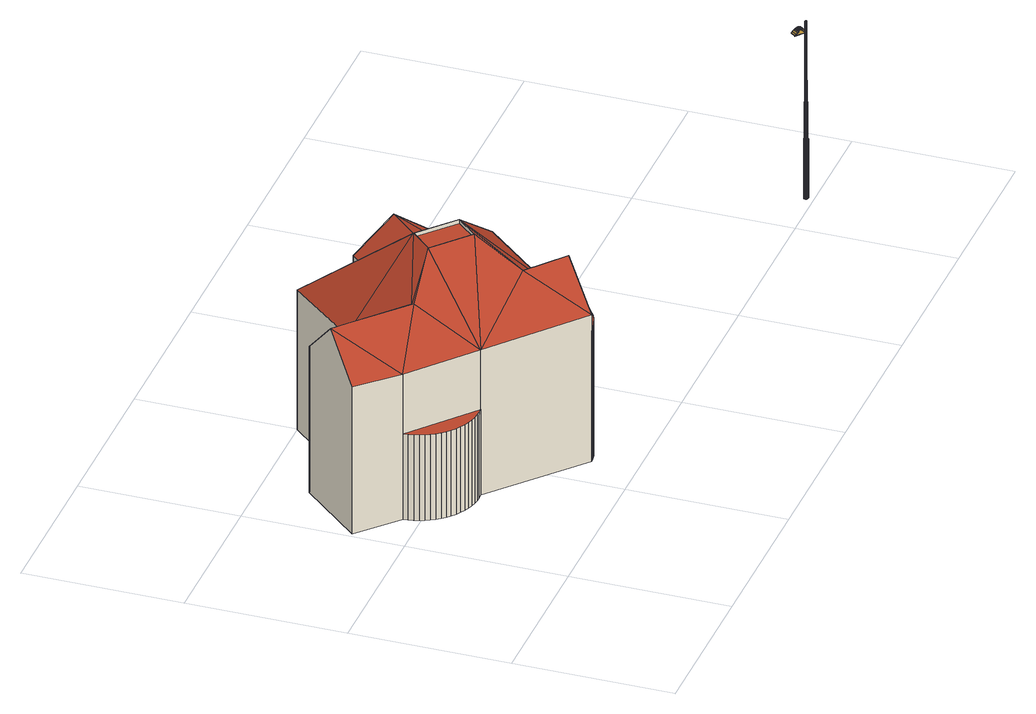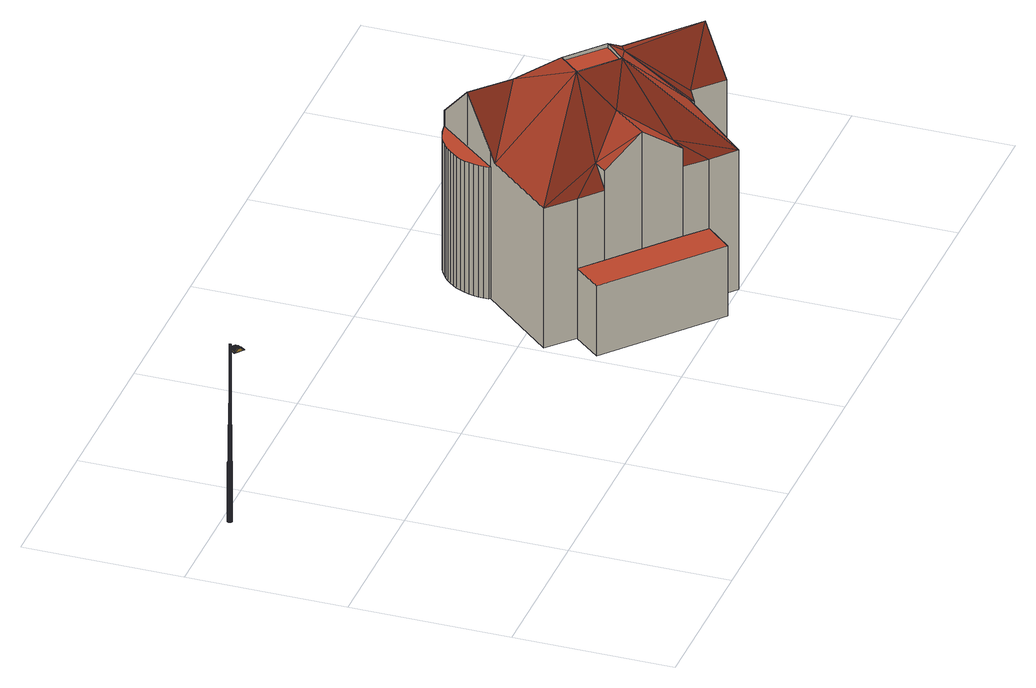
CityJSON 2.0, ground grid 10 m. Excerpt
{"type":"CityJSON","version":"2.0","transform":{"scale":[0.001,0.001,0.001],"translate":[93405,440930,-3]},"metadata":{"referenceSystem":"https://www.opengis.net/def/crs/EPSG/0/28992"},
"CityObjects":{
"building1":{"type":"Building","attributes":{"statusOmschr":"Pand in gebruik","typeOmschr":"tussenpand","aantalBouwlagen":4,"hoogste_bouwlaag":2,"laagste_bouwlaag":1,"yearOfConstruction":1914},"address":[{"country":"Nederland","locality":"Rotterdam","thoroughfareNumber":"219","thoroughfareName":"Straatweg","postcode":"3054AG"}],"children":["building1-1","building1-2"]},
"building1-1":{"type":"BuildingPart","parents":["building1"],"geometry":[{"type":"Solid","lod":"2","boundaries":[[[[0,1,2,3]],[[3,2,4,5]],[[5,4,6,7]],[[7,6,8,9]],[[9,8,10,11]],[[11,10,12,13]],[[13,12,14,15]],[[16,17,18,19,20,21,22,23,24,25,26,27,28,29,30,31,14,12,10,8,6,4,2,1,32,33,34,35,36,37,38,39,40,41,42,43,44,45,46,47,48,49,50,51,52,53,54,55,56,57,58]],[[59,31,30,60]],[[60,30,29,61]],[[61,29,28,62]],[[62,28,27,63]],[[63,27,26,64]],[[64,26,25,65]],[[65,25,24,66]],[[66,24,23,67]],[[67,23,22,68]],[[44,43,69,70,71]],[[39,38,72,73,74]],[[75,76,77,78,79]],[[80,75,79,81,82]],[[80,82,70,69]],[[74,73,77,76]],[[83,84,33,32,85]],[[86,68,22,21,87,88]],[[83,85,68,86]],[[89,90,45,44,71,91]],[[88,87,92,93]],[[93,92,90,89]],[[94,95,96,97]],[[98,99,100,101]],[[99,98,95,94]],[[101,100,97,96]],[[94,97,102]],[[73,72,103]],[[70,104,71]],[[73,103,77]],[[72,94,103]],[[103,94,102]],[[102,97,104]],[[104,97,71]],[[82,104,70]],[[99,86,100]],[[105,86,99]],[[105,83,86]],[[106,83,105]],[[106,84,83]],[[100,86,107]],[[107,86,88]],[[107,88,93]],[[108,99,94]],[[108,105,99]],[[109,108,94]],[[72,109,94]],[[109,110,108]],[[111,106,112]],[[106,105,108]],[[112,106,108]],[[110,112,108]],[[97,107,91]],[[100,107,97]],[[97,91,71]],[[79,102,104]],[[79,104,81]],[[42,80,69,43]],[[41,75,80,42]],[[40,76,75,41]],[[39,74,76,40]],[[61,62,63,64,65,66,67,68,85,0,3,5,7,9,11,13,15,59,60]],[[107,93,89,91]],[[113,114,115,116,117,118,119,90,92,87,120,121,122,123,124,125,126,127,128,129,130]],[[78,103,102,79]],[[95,98,101,96]],[[15,14,31,59]],[[77,103,78]],[[104,82,81]],[[87,21,20,120]],[[120,20,19,121]],[[121,19,18,122]],[[122,18,17,123]],[[123,17,16,124]],[[124,16,58,125]],[[125,58,57,126]],[[126,57,56,127]],[[127,56,55,128]],[[128,55,54,129]],[[129,54,53,130]],[[130,53,52,113]],[[113,52,51,114]],[[114,51,50,115]],[[115,50,49,116]],[[116,49,48,117]],[[117,48,47,118]],[[46,119,118,47]],[[45,90,119,46]],[[37,109,72,38]],[[36,110,109,37]],[[35,112,110,36]],[[34,111,112,35]],[[34,33,84,106,111]],[[85,32,1,0]]]],"semantics":{"surfaces":[{"type":"WallSurface"},{"type":"GroundSurface"},{"type":"RoofSurface"},{"type":"ClosureSurface"}],"values":[[0,0,0,0,0,0,0,1,0,0,0,0,0,0,0,0,0,0,0,0,0,0,0,0,0,0,0,0,0,0,0,0,0,2,2,2,2,2,2,2,2,2,2,2,2,2,2,2,2,2,2,2,2,2,2,2,2,2,2,2,2,2,2,2,3,3,3,3,2,2,2,2,2,0,0,0,0,0,0,0,0,0,0,0,0,0,0,0,0,0,0,0,0,0,0,0,0,0,0,0,0]]}}]},
"building1-2":{"type":"BuildingPart","parents":["building1"],"geometry":[{"type":"Solid","lod":"2","boundaries":[[[[39,74,131,132]],[[74,39,40,76]],[[76,40,41,75]],[[42,41,40,39,132,133,43]],[[80,42,43,69]],[[134,131,74,76,75,80,69]],[[75,41,42,80]],[[69,43,133,134]],[[132,131,134,133]]]],"semantics":{"surfaces":[{"type":"WallSurface"},{"type":"ClosureSurface"},{"type":"GroundSurface"},{"type":"RoofSurface"}],"values":[[0,1,1,2,1,3,1,0,0]]}}]},
"cityfurniture1":{"type":"CityFurniture","attributes":{"Brondatum":"12-06-2019","Thema":"Lichtmasten","Nivo":"0","Klasse":"Verbindingsweg 2-zijdig","Objecthoogte":"10","Geplaatst_op":"02-12-2010","Datum_laatste_mutatie":"07-06-2019","Straatnaam":"Straatweg","Buurtnaam":"Hillegersberg Noord","Buurt_nummer":"62","Wijknaam":"Hillegersberg-Schiebroek","Wijknummer":"6","Lichtpunttype":"Straatverlichting","Nummer":"13","Beheerobject":"71935/OVL-013","Lamptype":"CPO-TW 140W KL.728","Armatuurtype":"4767 ARM SGS 453 1X CPO-TW 140W K EB OC FG EVSA VLAK GLAS LS-6","Masttype":"TRAMMAST LPH 10M"},"geometry":[{"type":"MultiSurface","lod":"2","boundaries":[[[135,136,137,138]],[[139,140,141,142]],[[143,144,145,146]],[[147,135,138,148]],[[149,150,151,152]],[[150,143,146,151]],[[136,139,142,137]],[[144,147,148,145]],[[146,145,153,154]],[[138,137,155,156]],[[157,158,159,160]],[[161,162,163,164]],[[165,166,167,168]],[[145,148,169,153]],[[170,157,160,171]],[[162,172,173,163]],[[148,138,156,169]],[[174,161,164,175]],[[142,141,176,177]],[[152,151,178,179]],[[180,165,168,181]],[[137,142,177,155]],[[151,146,154,178]],[[166,149,152,167]],[[182,180,181,183]],[[184,170,171,185]],[[172,184,185,173]],[[141,174,175,176]],[[186,187,158,157]],[[140,188,174,141]],[[189,190,191,192]],[[193,189,192,194]],[[195,196,172,162]],[[197,193,194,198]],[[199,197,198,200]],[[201,199,200,202]],[[203,204,170,184]],[[196,203,184,172]],[[204,186,157,170]],[[205,182,183,206]],[[190,205,206,191]],[[207,195,162,161]],[[187,201,202,158]],[[188,207,161,174]],[[208,209,210,211]],[[212,213,214,215]],[[216,217,218,219]],[[220,221,222,223]],[[224,225,226,227]],[[225,228,229,226]],[[213,230,231,214]],[[232,212,215,233]],[[234,235,236,237]],[[217,238,239,218]],[[228,208,211,229]],[[240,232,233,241]],[[242,240,241,243]],[[221,242,243,222]],[[238,220,223,239]],[[244,216,219,245]],[[235,244,245,236]],[[246,247,209,208]],[[248,249,225,224]],[[250,251,252,253]],[[254,255,213,212]],[[256,257,258,259]],[[260,248,224,261]],[[262,263,242,221]],[[257,264,265,258]],[[266,267,268,269]],[[249,270,228,225]],[[270,246,208,228]],[[271,254,212,232]],[[251,234,237,252]],[[267,256,259,268]],[[272,262,221,220]],[[255,273,230,213]],[[274,250,253,275]],[[264,274,275,265]],[[263,276,240,242]],[[230,260,261,231]],[[276,271,232,240]],[[247,266,269,209]],[[277,278,279,280]],[[281,282,283,284]],[[285,286,287,288]],[[289,277,280,290]],[[286,281,284,287]],[[291,292,293,294]],[[278,285,288,279]],[[295,296,297,298]],[[296,291,294,297]],[[282,299,300,283]],[[292,289,290,293]],[[280,279,301,302]],[[298,297,227,226]],[[299,303,304,300]],[[284,283,305,306]],[[303,307,308,304]],[[309,310,311,312]],[[310,313,314,311]],[[315,316,317,318]],[[316,319,320,317]],[[319,321,322,320]],[[321,323,324,322]],[[323,325,326,324]],[[288,287,327,328]],[[313,295,298,314]],[[279,288,328,301]],[[293,290,329,330]],[[331,332,333,334]],[[307,331,334,308]],[[332,335,336,333]],[[335,337,338,336]],[[337,315,318,338]],[[325,339,340,326]],[[294,293,330,341]],[[290,280,302,329]],[[287,284,306,327]],[[339,309,312,340]],[[297,294,341,227]],[[324,326,342,343]],[[317,320,344,345]],[[300,304,346,347]],[[334,333,348,349]],[[233,215,302,301]],[[318,317,345,350]],[[320,322,351,344]],[[314,298,226,229]],[[304,308,352,346]],[[308,334,349,352]],[[336,338,353,354]],[[333,336,354,348]],[[312,311,211,210]],[[322,324,343,351]],[[283,300,347,305]],[[326,340,355,342]],[[215,214,329,302]],[[311,314,229,211]],[[340,312,210,355]],[[338,318,350,353]],[[214,231,330,329]],[[236,245,349,348]],[[265,275,345,344]],[[268,259,343,342]],[[237,236,348,354]],[[223,222,306,305]],[[219,218,346,352]],[[252,237,354,353]],[[241,233,301,328]],[[243,241,328,327]],[[269,268,342,355]],[[222,243,327,306]],[[239,223,305,347]],[[231,261,341,330]],[[245,219,352,349]],[[258,265,344,351]],[[275,253,350,345]],[[218,239,347,346]],[[261,224,227,341]],[[259,258,351,343]],[[209,269,355,210]],[[310,309,339,325,323,321,319,316,315,337,335,332,331,307,303,299,282,281,286,285,278,277,289,292,291,296,295,313]],[[356,357,251,250]],[[358,359,264,257]],[[360,358,257,256]],[[361,362,266,247]],[[363,364,244,235]],[[365,366,249,248]],[[367,368,238,217]],[[273,369,260,230]],[[370,360,256,267]],[[371,356,250,274]],[[369,365,248,260]],[[357,372,234,251]],[[373,361,247,246]],[[368,272,220,238]],[[359,371,274,264]],[[362,370,267,266]],[[374,367,217,216]],[[364,374,216,244]],[[372,363,235,234]],[[163,173,371,359]],[[164,163,359,358]],[[173,185,356,371]],[[366,375,270,249]],[[159,376,364,363]],[[171,160,372,357]],[[175,164,358,360]],[[377,378,272,368]],[[375,373,246,270]],[[379,380,263,262]],[[376,381,374,364]],[[382,179,273,255]],[[378,379,262,272]],[[185,171,357,356]],[[383,382,255,254]],[[384,383,254,271]],[[385,377,368,367]],[[160,159,363,372]],[[381,385,367,374]],[[380,386,276,263]],[[386,384,271,276]],[[176,175,360,370]],[[179,178,369,273]],[[154,153,366,365]],[[158,202,376,159]],[[200,198,385,381]],[[153,169,375,366]],[[167,152,179,382]],[[194,192,378,377]],[[155,177,362,361]],[[183,181,384,386]],[[191,206,380,379]],[[169,156,373,375]],[[198,194,377,385]],[[177,176,370,362]],[[178,154,365,369]],[[168,167,382,383]],[[181,168,383,384]],[[206,183,386,380]],[[156,155,361,373]],[[192,191,379,378]],[[202,200,381,376]],[[387,388,389,390]],[[391,392,393,394]],[[395,396,397]],[[388,398,399,389]],[[400,401,402]],[[403,404,405,406]],[[407,408,409,397]],[[410,411,412,413]],[[392,414,415,393]],[[404,391,394,405]],[[416,402,401]],[[417,410,413,418]],[[414,419,420,415]],[[421,422,423,424]],[[411,401,400,412]],[[425,426,427,428]],[[426,429,430,427]],[[429,421,424,430]],[[409,397,396]],[[422,387,390,423]],[[419,417,418,420]],[[398,403,406,399]],[[431,432,433,434]],[[435,431,434,436]],[[437,438,439]],[[440,438,437]],[[441,440,437]],[[442,435,436,443]],[[444,432,431,435,442,445,446,447,448,449,450,451],[452,437,439,453,454,455]],[[452,441,437]],[[456,440,441]],[[444,451,456,441]],[[451,450,440,456]],[[432,444,441,433]],[[445,442,443,457]],[[422,421,458,459]],[[387,422,459,460]],[[398,388,461,462]],[[403,398,462,463]],[[388,387,460,461]],[[404,403,463,464]],[[465,466,467,468]],[[469,470,396,471]],[[472,469,471,473]],[[474,475,476,477]],[[478,479,480,481]],[[481,480,475,474]],[[477,476,482,483]],[[253,252,353,350]],[[484,485,486,487]],[[488,489,490,491]],[[487,486,489,488]],[[492,493,494,495]],[[496,497,498,499]],[[495,494,500,501]],[[502,503,504,505]],[[499,498,506,507]],[[483,482,508,509]],[[510,511,512,513]],[[513,512,497,496]],[[514,515,516,517]],[[507,506,503,502]],[[501,500,515,514]],[[518,519,520,521]],[[521,520,493,492]],[[517,516,522,523]],[[524,525,511,510]],[[509,508,519,518]],[[526,527,528,529]],[[529,528,530,531]],[[531,530,532,533]],[[534,535,536,537]],[[538,539,540,541]],[[542,543,539,538]],[[541,540,527,526]],[[544,545,546,547]],[[548,549,550,551]],[[552,553,554,555]],[[556,557,549,548]],[[558,559,560,561]],[[562,563,545,544]],[[564,565,566,567]],[[568,569,570,571]],[[555,554,543,542]],[[551,550,572,573]],[[547,546,569,568]],[[567,566,574,575]],[[571,570,553,552]],[[573,572,565,564]],[[576,577,559,558]],[[575,574,577,576]],[[578,579,580,581]],[[582,583,584,585]],[[586,587,588,589]],[[581,580,587,586]],[[537,536,590,591]],[[585,584,579,578]],[[591,590,583,582]],[[592,593,594,595]],[[596,597,598,599]],[[600,601,602,603]],[[604,605,593,592]],[[606,607,608,609]],[[610,611,597,596]],[[612,613,485,484]],[[589,588,601,600]],[[609,608,614,615]],[[595,594,616,617]],[[603,602,607,606]],[[618,619,613,612]],[[617,616,619,618]],[[599,598,620,621]],[[621,620,605,604]],[[410,417,622,623]],[[411,410,623,624]],[[401,411,624,625]],[[416,401,625,408]],[[626,627,628,629]],[[630,443,455]],[[631,632,633]],[[634,635,438]],[[636,453,439,637]],[[637,626,629,636]],[[453,630,454]],[[438,635,439]],[[637,439,437,626]],[[441,452,455,433]],[[454,630,455]],[[436,434,443]],[[630,453,439,635]],[[434,433,455]],[[457,443,630]],[[632,455,454,629,628,638,633]],[[443,434,455]],[[639,472,473,640]],[[641,642,643,644]],[[425,645,646,647]],[[642,639,640,643]],[[645,641,644,646]],[[426,425,647,648]],[[421,429,649,458]],[[429,426,648,649]],[[650,651,652,653]],[[654,655,656,657]],[[658,659,660,661]],[[662,663,664,665]],[[666,667,668,669]],[[669,668,670,671]],[[672,673,674,675]],[[671,670,676,677]],[[677,676,659,658]],[[678,679,655,654]],[[653,652,663,662]],[[657,656,651,650]],[[665,664,680,681]],[[681,680,667,666]],[[675,674,682,683]],[[684,685,686,687]],[[683,682,688,689]],[[690,691,692,693]],[[694,695,696,697]],[[698,699,700,701]],[[687,686,691,690]],[[702,703,704,705]],[[689,688,706,707]],[[708,709,710,711]],[[705,704,709,708]],[[707,706,695,694]],[[697,696,712,713]],[[711,710,557,556]],[[713,712,699,698]],[[701,700,685,684]],[[714,715,716,717]],[[718,719,720,721]],[[722,723,724,725]],[[726,727,719,718]],[[728,729,730,731]],[[732,733,729,728]],[[717,716,734,735]],[[731,730,723,722]],[[736,737,733,732]],[[735,734,737,736]],[[725,724,738,739]],[[740,741,742,743]],[[743,742,744,745]],[[739,738,746,747]],[[747,746,727,726]],[[446,445,457,630]],[[448,447,635,634]],[[470,748,749]],[[470,469,750,748]],[[639,642,751,752]],[[753,749,416,402]],[[447,446,630,635]],[[753,749,748]],[[450,449,438,440]],[[754,641,755]],[[449,448,634,438]],[[425,428,645]],[[472,639,752,756]],[[469,472,756,750]],[[645,755,641]],[[755,645,428]],[[642,641,754,751]],[[757,395,397]],[[625,624,758,759]],[[625,759,408]],[[407,408,759]],[[417,419,760,622]],[[419,414,761,760]],[[392,391,762,763]],[[391,404,464,762]],[[414,392,763,761]],[[505,504,764,765]],[[766,767,768,769]],[[770,771,772,773]],[[774,775,776,777]],[[778,779,767,766]],[[769,768,771,770]],[[765,764,779,778]],[[780,781,782,783]],[[784,785,786,787]],[[788,638,628,627]],[[777,776,789,790]],[[790,789,791,792]],[[787,786,793,794]],[[454,453,636,629]],[[795,796,785,784]],[[783,782,797,798]],[[799,800,801,802]],[[794,793,800,799]],[[802,801,781,780]],[[803,804,796,795]],[[631,638,788]],[[792,791,804,803]],[[626,437,452,805,631,788,627]],[[638,631,633]],[[632,631,805]],[[805,455,632]],[[455,805,452]],[[648,647,806,807]],[[461,460,808,809]],[[649,648,807,810]],[[462,461,809,811]],[[463,462,811,812]],[[640,473,813,814]],[[643,640,814,815]],[[762,464,757,816]],[[763,762,816,817]],[[623,622,818,819]],[[760,761,820,821]],[[624,623,819,758]],[[473,471,822,813]],[[459,458,823,824]],[[460,459,824,808]],[[761,763,817,820]],[[647,646,825,806]],[[471,396,395,822]],[[646,644,826,825]],[[644,643,815,826]],[[464,463,812,757]],[[458,649,810,823]],[[622,760,821,818]],[[748,405,753]],[[394,393,415,420,418,413,412,400,753,405]],[[827,828,829,830]],[[828,465,468,829]],[[831,827,830,832]],[[833,834,832,830,829,468,467]],[[835,836,837,838]],[[839,840,841,842]],[[843,831,832,834]],[[844,843,834,833]],[[466,465,828,827,831,843,844]],[[845,846,847,848]],[[849,850,840,839]],[[466,844,833,467]],[[851,852,853,854]],[[838,837,855,856]],[[842,841,741,740]],[[848,847,852,851]],[[857,858,846,845]],[[854,853,850,849]],[[856,855,858,857]],[[470,749,409,396]],[[428,427,430,424,423,390,389,399,406,405,748,750,756,752,751,754]],[[755,428,754]],[[407,759,397]],[[758,819,818,821,820,817,816,757,397,759]],[[400,402,753]],[[826,815,814,813,822,395,757,812,811,809,808,824,823,810,807,806,825]]]}]}
},
"vertices":[
[2787,10749,6697],[2787,10749,865],[2851,10433,865],[2851,10433,6697],[2943,10124,865],[2943,10124,6697],[3062,9823,865],[3062,9823,6697],[3207,9535,865],[3207,9535,6697],[3376,9260,865],[3376,9260,6697],[3569,9001,865],[3569,9001,6697],[3784,8760,865],[3784,8760,6697],[13776,3253,865],[13488,3113,865],[13190,2999,865],[12882,2912,865],[12568,2852,865],[12250,2820,865],[6710,7660,865],[6387,7649,865],[6065,7665,865],[5745,7711,865],[5431,7783,865],[5124,7884,865],[4827,8010,865],[4543,8163,865],[4272,8339,865],[4019,8539,865],[2750,11070,865],[290,13290,865],[3730,17110,865],[5480,15540,865],[5750,15830,865],[6000,15610,865],[9990,20030,865],[11440,18730,865],[12740,17547,865],[14779,15780,865],[16662,14149,865],[18040,12940,865],[19660,11470,865],[15570,6790,865],[15670,6700,865],[15678,6380,865],[15658,6061,865],[15610,5745,865],[15535,5435,865],[15432,5132,865],[15304,4839,865],[15150,4559,865],[14972,4294,865],[14771,4045,865],[14550,3815,865],[14308,3605,865],[14050,3417,865],[4019,8539,6697],[4272,8339,6697],[4543,8163,6697],[4827,8010,6697],[5124,7884,6697],[5431,7783,6697],[5745,7711,6697],[6065,7665,6697],[6387,7649,6697],[6710,7660,6697],[18040,12940,5639],[18040,12940,10351],[19660,11470,10372],[9990,20030,10385],[11440,18730,10339],[11440,18730,5639],[14779,15780,5639],[12740,17547,5639],[12740,17547,10372],[12740,17547,11602],[14779,15780,13575],[16662,14149,5639],[16662,14149,11703],[16662,14149,10381],[2750,11070,10748],[290,13290,10883],[2750,11070,6697],[6710,7660,10767],[12250,2820,9822],[12250,2820,10872],[15570,6790,10849],[15570,6790,9822],[15897,7165,10328],[13904,4797,9822],[13904,4797,13521],[10369,13044,15451],[10369,13044,15192],[12637,11045,15192],[12637,11045,15451],[9156,11717,15192],[9156,11717,15451],[11456,9706,15451],[11456,9706,15192],[12788,13515,13442],[11967,16694,11543],[15876,13331,11615],[6146,11544,13444],[2009,15199,13473],[11591,6802,13458],[6332,11755,13298],[6000,15610,10563],[5750,15830,10332],[3730,17110,10838],[5480,15540,10844],[15304,4839,9822],[15432,5132,9822],[15535,5435,9822],[15610,5745,9822],[15658,6061,9822],[15678,6380,9822],[15670,6700,9822],[12568,2852,9822],[12882,2912,9822],[13190,2999,9822],[13488,3113,9822],[13776,3253,9822],[14050,3417,9822],[14308,3605,9822],[14550,3815,9822],[14771,4045,9822],[14972,4294,9822],[15150,4559,9822],
[12920,20370,5639],[12920,20370,865],[19470,14620,865],[19470,14620,5639],
[43242,531,860],[43238,499,860],[43238,499,1460],[43242,531,1460],[43240,468,860],[43250,438,860],[43250,438,1460],[43240,468,1460],[43296,612,860],[43273,590,860],[43273,590,1460],[43296,612,1460],[43254,562,860],[43254,562,1460],[43354,637,860],[43324,627,860],[43324,627,1460],[43354,637,1460],[43273,590,4860],[43296,612,4860],[43238,499,4860],[43242,531,4860],[43439,363,1460],[43467,379,1460],[43467,379,4860],[43439,363,4860],[43287,387,1460],[43315,368,1460],[43315,368,4860],[43287,387,4860],[43418,635,860],[43386,639,860],[43386,639,1460],[43418,635,1460],[43254,562,4860],[43409,354,1460],[43409,354,4860],[43346,356,1460],[43346,356,4860],[43265,410,1460],[43265,410,4860],[43250,438,4860],[43240,468,4860],[43324,627,4860],[43354,637,4860],[43449,623,860],[43449,623,1460],[43476,604,860],[43476,604,1460],[43377,351,1460],[43377,351,4860],[43439,363,860],[43467,379,860],[43265,410,860],[43523,523,860],[43514,553,860],[43514,553,1460],[43523,523,1460],[43525,491,860],[43525,491,1460],[43315,368,860],[43346,356,860],[43521,459,860],[43521,459,1460],[43509,428,860],[43509,428,1460],[43490,401,860],[43490,401,1460],[43377,351,860],[43409,354,860],[43498,580,860],[43498,580,1460],[43287,387,860],[43305,516,7460],[43303,499,7460],[43303,499,8860],[43305,516,8860],[43407,601,7360],[43383,604,7360],[43380,572,7460],[43397,570,7460],[43475,446,7360],[43484,470,7360],[43451,478,7460],[43445,462,7460],[43486,517,7360],[43478,540,7360],[43447,527,7460],[43452,511,7460],[43334,558,7460],[43321,546,7460],[43321,546,8860],[43334,558,8860],[43311,532,7460],[43311,532,8860],[43359,603,7360],[43364,571,7460],[43430,592,7360],[43413,564,7460],[43423,398,7360],[43443,409,7360],[43423,436,7460],[43408,428,7460],[43487,493,7360],[43454,495,7460],[43450,578,7360],[43428,554,7460],[43467,560,7360],[43439,542,7460],[43461,426,7360],[43435,447,7460],[43275,524,7360],[43272,500,7360],[43316,584,7360],[43298,567,7360],[43376,389,7360],[43400,391,7360],[43393,423,7460],[43376,421,7460],[43407,601,4960],[43383,604,4960],[43292,433,7360],[43309,415,7360],[43329,440,7460],[43317,452,7460],[43336,595,7360],[43348,566,7460],[43478,540,4960],[43467,560,4960],[43329,401,7360],[43343,430,7460],[43274,476,7360],[43281,453,7360],[43309,467,7460],[43304,482,7460],[43284,547,7360],[43430,592,4960],[43486,517,4960],[43359,603,4960],[43353,392,7360],[43359,424,7460],[43450,578,4960],[43393,553,12910],[43405,548,12910],[43405,548,8910],[43393,553,8910],[43431,520,12910],[43435,508,12910],[43435,508,8910],[43431,520,8910],[43416,540,12910],[43425,531,12910],[43425,531,8910],[43416,540,8910],[43380,554,12910],[43380,554,8910],[43355,550,12910],[43367,553,12910],[43367,553,8910],[43355,550,8910],[43335,535,12910],[43344,543,12910],[43344,543,8910],[43335,535,8910],[43436,495,12910],[43436,495,8910],[43413,564,8860],[43397,570,8860],[43434,483,12910],[43434,483,8910],[43452,511,8860],[43447,527,8860],[43429,470,12910],[43429,470,8910],[43321,499,12910],[43323,511,12910],[43323,511,8910],[43321,499,8910],[43327,524,12910],[43327,524,8910],[43377,439,12910],[43364,441,12910],[43364,441,8910],[43377,439,8910],[43351,446,12910],[43351,446,8910],[43340,453,12910],[43340,453,8910],[43332,463,12910],[43332,463,8910],[43326,474,12910],[43326,474,8910],[43439,542,8860],[43428,554,8860],[43380,572,8860],[43364,571,8860],[43422,459,12910],[43412,450,12910],[43412,450,8910],[43422,459,8910],[43401,444,12910],[43401,444,8910],[43389,440,12910],[43389,440,8910],[43322,486,12910],[43322,486,8910],[43348,566,8860],[43309,467,8860],[43317,452,8860],[43343,430,8860],[43359,424,8860],[43451,478,8860],[43454,495,8860],[43423,436,8860],[43435,447,8860],[43376,421,8860],[43329,440,8860],[43445,462,8860],[43393,423,8860],[43408,428,8860],[43304,482,8860],[43376,389,4960],[43400,391,4960],[43309,415,4960],[43329,401,4960],[43292,433,4960],[43272,500,4960],[43274,476,4960],[43443,409,4960],[43461,426,4960],[43316,584,4960],[43298,567,4960],[43484,470,4960],[43487,493,4960],[43336,595,4960],[43281,453,4960],[43353,392,4960],[43423,398,4960],[43275,524,4960],[43475,446,4960],[43284,547,4960],[43490,401,4860],[43525,491,4860],[43523,523,4860],[43514,553,4860],[43498,580,4860],[43509,428,4860],[43386,639,4860],[43418,635,4860],[43449,623,4860],[43521,459,4860],[43476,604,4860],[42990,534,12577],[42968,551,12585],[42962,543,12579],[42982,527,12571],[42859,636,12580],[42826,661,12566],[42827,647,12561],[42858,623,12575],[43325,774,12331],[43325,761,12324],[43326,773,12321],[42944,569,12590],[42939,560,12583],[42563,846,12342],[42549,870,12335],[42551,856,12321],[42918,590,12591],[42889,612,12589],[42887,601,12583],[42914,580,12585],[42802,1180,12321],[42774,1188,12321],[43326,761,12321],[42693,762,12474],[42614,821,12402],[42626,799,12405],[42700,743,12473],[42792,686,12547],[42795,672,12543],[42535,880,12321],[42725,738,12500],[42731,720,12498],[42758,712,12525],[42762,696,12522],[43023,508,12555],[43008,520,12567],[43000,513,12562],[43014,502,12551],[43052,484,12514],[43044,491,12529],[43034,486,12526],[43042,479,12512],[43034,499,12542],[43025,493,12539],[42777,1204,12316],[42764,1197,12316],[42764,1197,12323],[42777,1204,12323],[42792,1200,12316],[42792,1200,12323],[42897,614,12316],[43066,444,12323],[43031,567,12316],[42528,860,12323],[42525,888,12323],[43329,784,12316],[43329,784,12323],[42525,888,12316],[43337,770,12316],[43333,755,12316],[43094,447,12316],[43081,440,12316],[43066,444,12316],[42528,860,12316],[42521,874,12316],[42571,867,12316],[43201,786,12316],[43123,904,12316],[42796,1157,12316],[42521,874,12323],[43337,770,12323],[43256,809,12555],[43241,821,12567],[43223,835,12577],[43201,851,12585],[43177,870,12590],[43151,890,12591],[43122,912,12589],[42944,621,12427],[42938,626,12443],[43122,863,12443],[43128,858,12427],[43086,453,12327],[43087,453,12324],[43325,761,12327],[43081,459,12408],[43318,765,12408],[42938,739,12581],[42933,732,12581],[42964,708,12590],[42969,715,12590],[42873,789,12549],[42868,783,12549],[42901,757,12567],[42906,764,12567],[42993,686,12592],[42998,693,12592],[43124,615,12543],[43119,608,12543],[43129,601,12530],[43134,607,12530],[43143,600,12515],[43138,594,12515],[43146,587,12499],[43151,594,12499],[43088,623,12568],[43083,616,12568],[43098,605,12556],[43103,611,12556],[42959,702,12590],[42954,696,12590],[42983,674,12592],[42988,680,12592],[43109,596,12543],[43114,602,12543],[43038,641,12586],[43033,634,12586],[43055,618,12578],[43060,624,12578],[43009,653,12591],[43014,659,12591],[43019,666,12591],[43024,672,12591],[42896,751,12567],[42891,745,12567],[42924,720,12581],[42928,726,12581],[43124,595,12530],[43119,588,12530],[43128,581,12515],[43133,588,12515],[43048,653,12586],[43043,647,12586],[43065,631,12578],[43069,637,12578],[43136,575,12499],[43141,581,12499],[42863,777,12549],[42858,770,12549],[43144,640,12543],[43139,634,12543],[43148,626,12530],[43153,633,12530],[43157,619,12515],[43162,626,12515],[43166,613,12499],[43171,619,12499],[42892,815,12549],[42887,808,12549],[42920,783,12567],[42925,789,12567],[43117,661,12568],[43112,654,12568],[43127,643,12556],[43132,649,12556],[43099,675,12578],[43094,669,12578],[42935,802,12567],[42930,795,12567],[42963,770,12581],[42968,777,12581],[43073,735,12591],[43068,729,12591],[43092,710,12586],[43097,717,12586],[43054,710,12591],[43049,704,12591],[43073,685,12586],[43078,691,12586],[43047,756,12592],[43042,749,12592],[43182,651,12515],[43177,645,12515],[43185,638,12499],[43190,644,12499],[42902,827,12549],[42897,821,12549],[43137,686,12568],[43132,680,12568],[43147,668,12556],[43152,674,12556],[42998,753,12590],[42994,746,12590],[43022,724,12592],[43027,730,12592],[43114,694,12578],[43118,700,12578],[43158,659,12543],[43163,665,12543],[43173,658,12530],[43168,652,12530],[43044,697,12591],[43039,691,12591],[43063,672,12586],[43068,679,12586],[42989,740,12590],[42984,734,12590],[43012,711,12592],[43017,718,12592],[43089,662,12578],[43084,656,12578],[43102,642,12568],[43107,648,12568],[42953,758,12581],[42958,764,12581],[43034,685,12591],[43029,678,12591],[43053,660,12586],[43058,666,12586],[42916,776,12567],[42911,770,12567],[42943,745,12581],[42948,751,12581],[43122,636,12556],[43117,630,12556],[43129,621,12543],[43134,627,12543],[43008,705,12592],[43003,699,12592],[43144,620,12530],[43139,614,12530],[43148,607,12515],[43153,613,12515],[42883,802,12549],[42878,796,12549],[43113,624,12556],[43108,617,12556],[43156,600,12499],[43161,606,12499],[43074,643,12578],[43079,650,12578],[43098,635,12568],[43093,629,12568],[42974,721,12590],[42979,727,12590],[42959,1041,12500],[42928,1066,12474],[42851,1127,12402],[42787,1178,12335],[42891,618,12479],[42714,756,12460],[42939,1046,12460],[43117,909,12479],[43333,755,12323],[42627,823,12379],[42830,1131,12356],[42858,1109,12386],[43081,440,12323],[43094,447,12323],[43195,791,12479],[43025,571,12479],[42900,1077,12425],[43078,462,12435],[43314,767,12435],[43068,471,12479],[43074,466,12459],[43309,770,12459],[43303,775,12479],[43061,477,12498],[43295,780,12498],[43287,786,12514],[43278,793,12529],[43268,800,12542],[43038,803,12590],[43033,797,12590],[43061,775,12592],[43066,781,12592],[42974,852,12567],[42969,846,12567],[43002,821,12581],[43007,827,12581],[43202,676,12515],[43197,670,12515],[43205,663,12499],[43210,670,12499],[43093,761,12591],[43088,754,12591],[43112,736,12586],[43117,742,12586],[43156,711,12568],[43151,705,12568],[43166,693,12556],[43171,700,12556],[43178,684,12543],[43183,691,12543],[42932,865,12549],[42927,859,12549],[42960,833,12567],[42965,840,12567],[43188,677,12530],[43193,683,12530],[42941,878,12549],[42936,872,12549],[43133,719,12578],[43138,725,12578],[42992,808,12581],[42997,814,12581],[43173,678,12543],[43168,672,12543],[43178,664,12530],[43183,671,12530],[43023,784,12590],[43028,791,12590],[43192,664,12515],[43187,657,12515],[43195,651,12499],[43200,657,12499],[43083,748,12591],[43078,742,12591],[43102,723,12586],[43107,729,12586],[43147,699,12568],[43142,692,12568],[43157,681,12556],[43162,687,12556],[42922,853,12549],[42917,846,12549],[42950,821,12567],[42955,827,12567],[43052,762,12592],[43057,768,12592],[42987,802,12581],[42982,795,12581],[43013,772,12590],[43018,778,12590],[43123,707,12578],[43128,713,12578],[42951,891,12549],[42946,884,12549],[42979,859,12567],[42984,865,12567],[43211,689,12515],[43206,683,12515],[43215,676,12499],[43220,682,12499],[43148,738,12578],[43143,732,12578],[43161,718,12568],[43166,724,12568],[43202,696,12530],[43197,690,12530],[43103,773,12591],[43098,767,12591],[43122,748,12586],[43127,755,12586],[43076,794,12592],[43071,787,12592],[43012,833,12581],[43017,840,12581],[43047,816,12590],[43043,810,12590],[43176,706,12556],[43181,712,12556],[43212,709,12530],[43207,702,12530],[43216,695,12515],[43221,702,12515],[43225,689,12499],[43230,695,12499],[43188,697,12543],[43193,703,12543],[43074,450,12331],[43087,453,12321],[43074,450,12334],[43062,462,12459],[43066,459,12437],[43075,450,12321],[43056,467,12479],[43050,472,12495],[43069,456,12411],[43132,917,12583],[42875,1121,12405],[42814,1170,12342],[42992,1015,12525],[43026,988,12547],[43092,936,12580],[43059,962,12566],[43073,604,12568],[43078,610,12568],[43105,589,12543],[43100,583,12543],[43109,576,12530],[43114,582,12530],[43123,575,12515],[43118,569,12515],[43127,562,12499],[43132,569,12499],[42912,840,12549],[42907,834,12549],[42940,808,12567],[42945,814,12567],[43093,598,12556],[43088,592,12556],[43163,645,12530],[43158,639,12530],[43167,632,12515],[43172,638,12515],[43087,704,12586],[43082,698,12586],[43104,681,12578],[43109,688,12578],[42674,786,12425],[42973,783,12581],[42978,789,12581],[43003,759,12590],[43008,765,12590],[43122,667,12568],[43127,673,12568],[43063,723,12591],[43058,716,12591],[43176,625,12499],[43181,632,12499],[43142,662,12556],[43137,655,12556],[43149,646,12543],[43154,653,12543],[43037,743,12592],[43032,737,12592],[42601,843,12352],[43289,798,12512],[43280,804,12526],[43228,844,12571],[43207,859,12579],[43271,811,12539],[43185,877,12583],[43160,896,12585],[43318,777,12411],[43315,779,12437],[43310,782,12459],[43103,940,12575],[43072,964,12561],[42978,1039,12498],[42948,1063,12473],[43041,989,12543],[43009,1014,12522],[43325,774,12334],[43260,819,12551],[43245,830,12562],[43297,792,12496],[43304,787,12479],[42968,602,12434],[42957,611,12423],[43141,848,12423],[43152,839,12434],[42968,602,12451],[43152,839,12451],[43128,858,12458],[43141,848,12462],[42961,903,12549],[42956,897,12549],[42989,871,12567],[42994,878,12567],[43191,725,12556],[43186,719,12556],[43198,710,12543],[43203,716,12543],[42957,611,12462],[42944,621,12458],[43086,806,12592],[43081,800,12592],[43107,780,12591],[43112,786,12591],[43176,737,12568],[43171,730,12568],[43136,767,12586],[43131,761,12586],[43153,744,12578],[43158,751,12578],[43022,846,12581],[43027,852,12581],[43057,829,12590],[43052,822,12590]
]}
